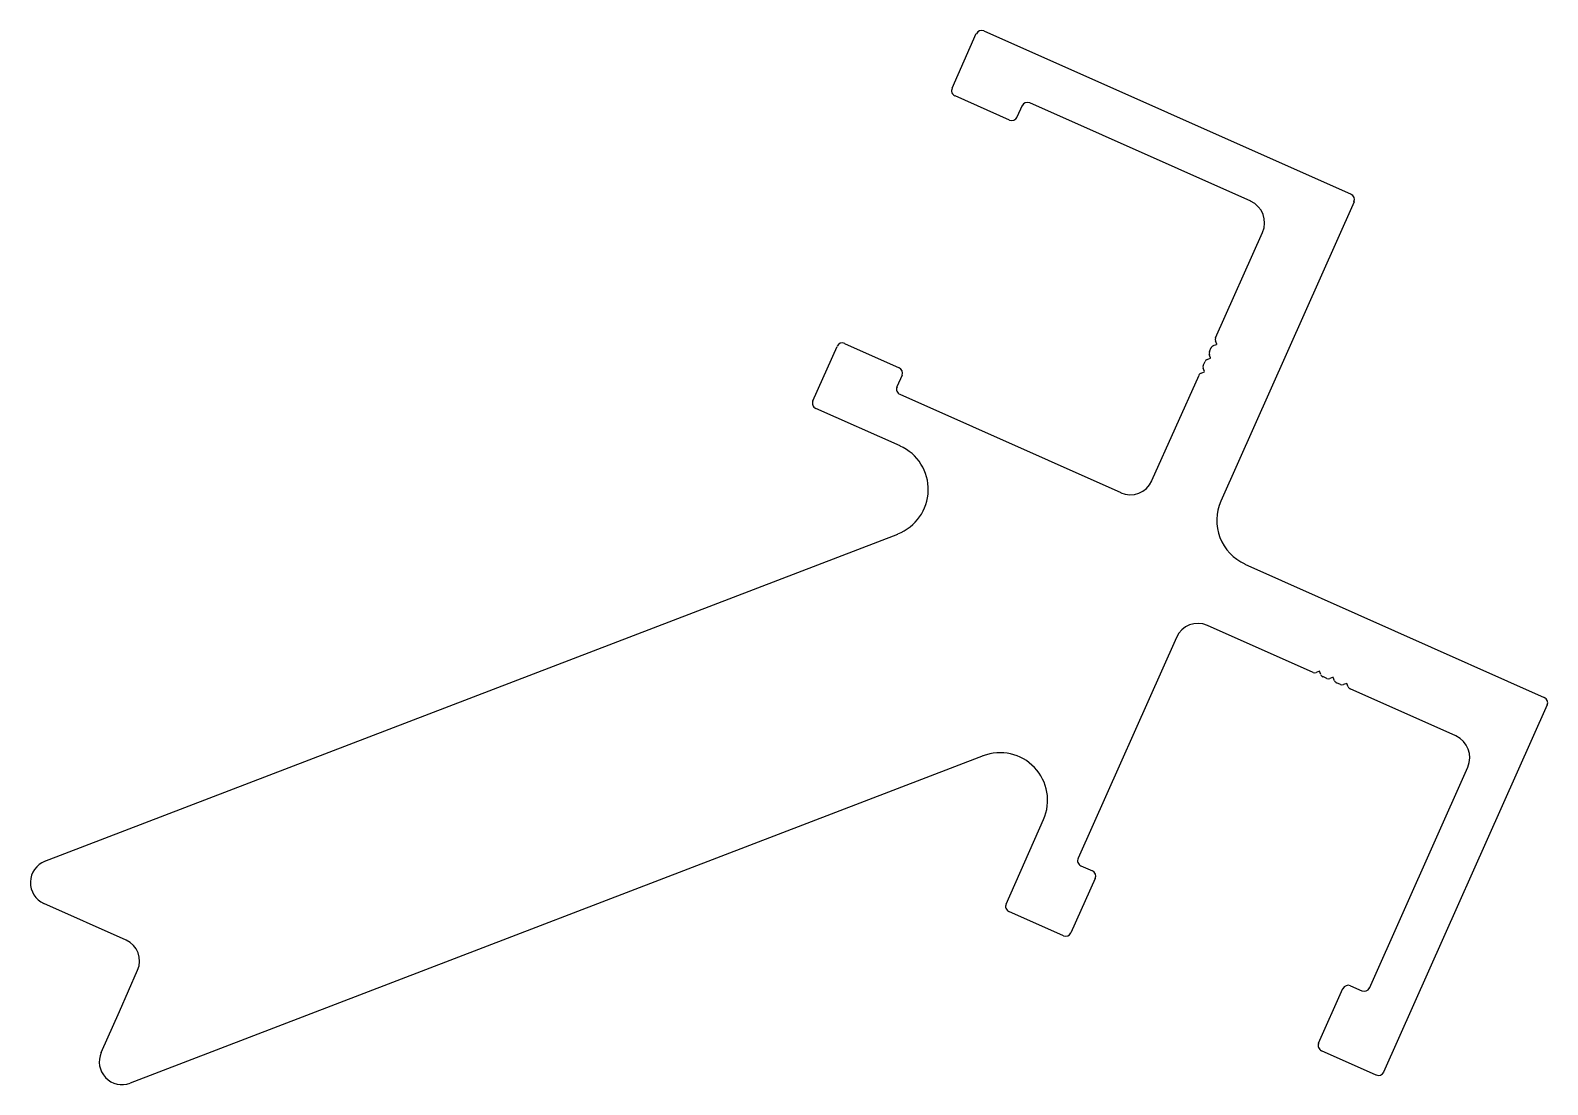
# Model space of a CAD drawing. Extents: x -52 to 49, y 14 to 84.
import ezdxf

# ---------------------------------------------------------------- set-up
doc = ezdxf.new("R2010")
doc.units = 0
doc.layers.add('1', color=7, linetype='CONTINUOUS')

msp = doc.modelspace()

# ---------------------------------------------------------------- linework, layer by layer
at = {"layer": '1', "linetype": 'CONTINUOUS'}
for p, q in [((9.63, 80.07), (11.25, 83.71)), ((11.75, 83.9), (36.24, 73)), ((13.46, 77.95), (9.83, 79.57)), ((14.3, 78.91), (13.96, 78.14)), ((29.54, 72.54), (14.81, 79.1)), ((36.43, 72.49), (27.55, 52.54)), ((27.2, 63.42), (30.33, 70.46)), ((0.35, 59.23), (1.97, 62.86)), ((2.47, 63.05), (6.11, 61.44)), ((26.79, 62.51), (26.91, 62.78)), ((27.05, 62.91), (27.27, 62.99)), ((27.28, 63), (27.19, 63.23)), ((26.38, 61.59), (26.5, 61.86)), ((26.64, 61.99), (26.87, 62.08)), ((26.87, 62.09), (26.78, 62.32)), ((6.3, 60.93), (5.96, 60.17)), ((22.96, 53.91), (26.1, 60.95)), ((26.23, 61.08), (26.46, 61.17)), ((26.46, 61.18), (26.38, 61.4)), ((6.17, 56.22), (0.55, 58.72)), ((6.15, 59.67), (20.88, 53.11)), ((-50.84, 28.53), (6.02, 50.35)), ((29.16, 48.35), (49.11, 39.46)), ((33.71, 41.12), (26.66, 44.26)), ((24.59, 43.46), (18.03, 28.73)), ((34.12, 41.21), (33.9, 41.12)), ((34.22, 40.98), (34.13, 41.2)), ((34.62, 40.72), (34.35, 40.84)), ((35.04, 40.8), (34.81, 40.71)), ((35.13, 40.57), (35.05, 40.79)), ((35.53, 40.31), (35.26, 40.43)), ((35.95, 40.39), (35.72, 40.31)), ((36.05, 40.16), (35.96, 40.39)), ((43.22, 36.89), (36.18, 40.02)), ((49.31, 38.96), (38.4, 14.47)), ((11.7, 35.56), (-45.16, 13.74)), ((37.46, 20.08), (44.02, 34.81)), ((13.23, 25.68), (15.73, 31.31)), ((19.18, 27.39), (17.56, 23.75)), ((18.22, 28.23), (18.99, 27.89)), ((-45.43, 23.27), (-50.91, 25.72)), ((17.06, 23.56), (13.42, 25.18)), ((-45.88, 18.52), (-44.66, 21.26)), ((34.07, 16.4), (35.69, 20.04)), ((36.19, 20.23), (36.96, 19.89)), ((-47.1, 15.78), (-45.88, 18.52)), ((37.9, 14.28), (34.27, 15.9))]:
    msp.add_line(p, q, dxfattribs=at)
for centre, radius, start, end in [((11.6, 83.55), 0.38, 66, 156), ((9.98, 79.91), 0.38, 156, 246), ((14.65, 78.75), 0.38, 66, 156), ((13.62, 78.3), 0.38, 246, 336), ((36.08, 72.65), 0.38, 336, 66), ((28.9, 71.1), 1.57, 336, 66), ((2.32, 62.71), 0.38, 66, 156), ((27.14, 62.67), 0.25, 111, 156), ((27.42, 63.32), 0.25, 156, 201), ((27.27, 63), 0.008, 291, 21), ((26.73, 61.76), 0.25, 111, 156), ((27.02, 62.41), 0.25, 156, 201), ((26.86, 62.09), 0.008, 291, 21), ((5.95, 61.09), 0.38, 336, 66), ((26.32, 60.85), 0.25, 111, 156), ((26.61, 61.49), 0.25, 156, 201), ((26.46, 61.17), 0.008, 291, 21), ((6.31, 60.01), 0.38, 156, 246), ((0.7, 59.07), 0.38, 156, 246), ((4.88, 53.32), 3.17, 291, 66), ((21.52, 54.54), 1.57, 246, 336), ((30.45, 51.25), 3.17, 156, 246), ((26.02, 42.82), 1.57, 66, 156), ((33.81, 41.35), 0.25, 246, 291), ((34.13, 41.2), 0.008, 21, 111), ((34.45, 41.06), 0.25, 201, 246), ((34.72, 40.95), 0.25, 246, 291), ((35.04, 40.79), 0.008, 21, 111), ((35.37, 40.66), 0.25, 201, 246), ((35.63, 40.54), 0.25, 246, 291), ((35.95, 40.39), 0.008, 21, 111), ((36.28, 40.25), 0.25, 201, 246), ((48.96, 39.11), 0.38, 336, 66), ((42.58, 35.45), 1.57, 336, 66), ((12.83, 32.6), 3.17, 336, 111), ((-50.29, 27.11), 1.52, 111, 246), ((18.38, 28.58), 0.38, 156, 246), ((18.83, 27.54), 0.38, 336, 66), ((13.58, 25.53), 0.38, 156, 246), ((-46.05, 21.88), 1.52, 336, 66), ((17.21, 23.91), 0.38, 246, 336), ((36.04, 19.88), 0.38, 66, 156), ((37.11, 20.24), 0.38, 246, 336), ((34.42, 16.25), 0.38, 156, 246), ((-45.7, 15.16), 1.52, 156, 291), ((38.06, 14.63), 0.38, 246, 336)]:
    msp.add_arc(centre, radius, start, end, dxfattribs=at)

doc.saveas('drawing.dxf')
